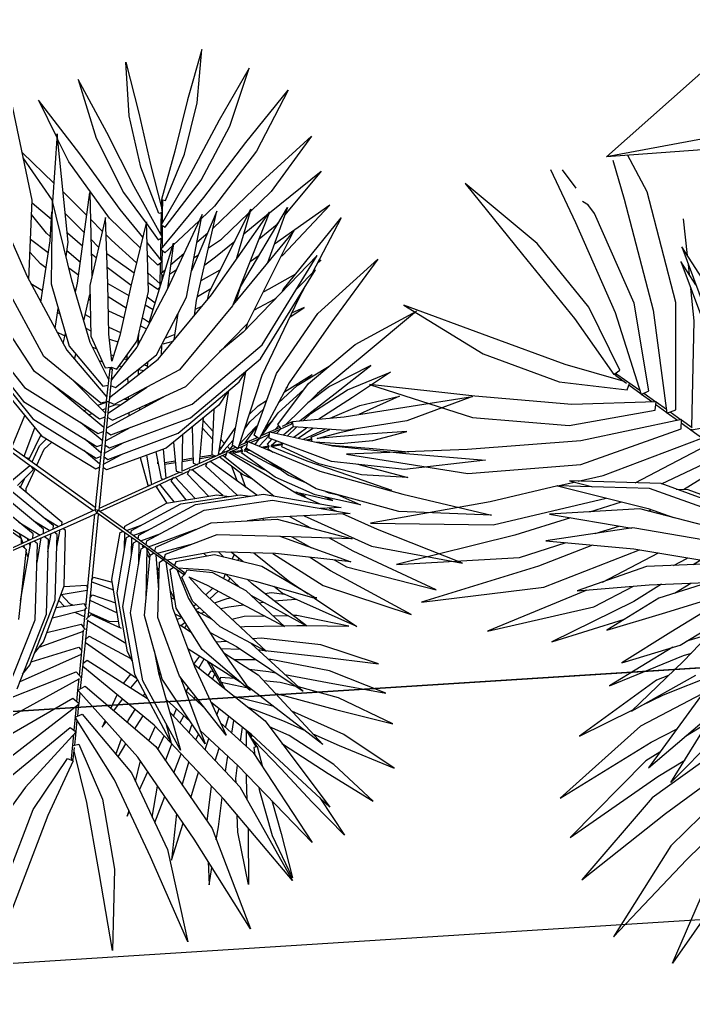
# Model space of a CAD drawing. Header units: metres. Extents: x 251860 to 269438, y 1966787 to 1972367.
# Drawn here: x 253626.928 to 253628.117, y 1969009.766 to 1969011.482 of the extents above; entities that cross this region are included whole.
import ezdxf

# ---------------------------------------------------------------- set-up
doc = ezdxf.new("R2010")
doc.units = ezdxf.units.M
doc.header["$MEASUREMENT"] = 0
doc.layers.get('0').update_dxf_attribs({"linetype": 'CONTINUOUS', "lineweight": 100})
doc.layers.add('PDF3_POINTS_line', color=6, linetype='CONTINUOUS')
doc.layers.add('zelen', color=74, linetype='CONTINUOUS')
doc.layers.add('Wall', color=7, linetype='CONTINUOUS', lineweight=20)

# ---------------------------------------------------------------- blocks, each defined once
blk = doc.blocks.new('z_25')
at = {"linetype": 'ByBlock', "lineweight": -2}
for p, q in [((-83.2, -275.9), (-232.8, -618.5)), ((-232.8, -618.5), (-264.8, -372.7)), ((-124.2, -430.2), (-232.8, -618.5))]:
    blk.add_line(p, q, dxfattribs=at)
blk = doc.blocks.new('z_49')
at = {"color": 67, "ltscale": 2, "true_color": 0x727430}
for p, q in [((1.172, 9.513), (0.725, 7.886)), ((1.047, 7.787), (1.172, 9.513)), ((-1.315, 9.121), (-1.19, 7.407)), ((-0.868, 7.506), (-1.315, 9.121)), ((-2.878, 8.782), (-2.262, 6.884)), ((-1.918, 7.073), (-2.878, 8.782)), ((-4.174, 8.377), (-3.151, 6.348)), ((-2.796, 6.61), (-4.174, 8.377)), ((2.303, 8.382), (1.776, 7.437)), ((2.296, 7.795), (2.426, 8.198)), ((0.725, 7.886), (0.325, 6.419)), ((0.647, 6.32), (1.047, 7.787)), ((2.174, 7.562), (2.183, 7.432)), ((-1.19, 7.407), (-0.79, 5.963)), ((-0.467, 6.063), (-0.868, 7.506)), ((1.776, 7.437), (0.854, 5.87)), ((2.119, 7.246), (2.182, 7.443)), ((3.113, 7.546), (2.653, 6.954)), ((3.009, 6.69), (3.356, 7.384)), ((-4.952, 7.274), (-3.648, 5.412)), ((-3.337, 5.709), (-4.952, 7.274)), ((1.198, 5.682), (2.119, 7.246)), ((-0.997, 5.529), (-1.918, 7.073)), ((-2.262, 6.884), (-1.34, 5.343)), ((2.653, 6.954), (1.3, 5.324)), ((1.656, 5.064), (3.009, 6.69)), ((-1.442, 5.002), (-2.796, 6.61)), ((-5.288, 6.435), (-3.859, 4.668)), ((-3.573, 4.974), (-5.288, 6.435)), ((-3.151, 6.348), (-1.798, 4.745)), ((0.325, 6.419), (-0.094, 5.218)), ((0.035, 5.178), (0.647, 6.32)), ((-0.79, 5.963), (-0.178, 4.854)), ((-0.092, 5.012), (-0.467, 6.063)), ((0.854, 5.87), (-0.098, 4.596)), ((2.488, 5.398), (2.999, 5.851)), ((3.9, 4.239), (5.441, 5.922)), ((-5.584, 5.653), (-4.043, 3.978)), ((-3.784, 4.29), (-5.584, 5.653)), ((-2.37, 4.862), (-3.337, 5.709)), ((0.04, 4.523), (1.198, 5.682)), ((-3.648, 5.412), (-2.035, 4.005)), ((-0.046, 4.29), (-0.997, 5.529)), ((2.326, 5.432), (1.245, 3.824)), ((2.557, 5.572), (1.469, 3.964)), ((1.831, 3.737), (2.557, 5.572)), ((2.139, 4.956), (2.326, 5.432)), ((-1.34, 5.343), (-0.182, 4.218)), ((1.3, 5.324), (-0.101, 4.007)), ((-0.094, 5.218), (0.035, 5.178)), ((2.22, 5.16), (2.366, 5.29)), ((5.471, 5.222), (5.106, 4.542)), ((5.11, 4.023), (5.471, 5.222)), ((-0.092, 4.932), (-0.091, 5.179)), ((-0.091, 5.179), (-0.071, 5.203)), ((-0.091, 5.179), (-0.052, 5.179)), ((-0.071, 5.203), (-0.071, 5.179)), ((-0.052, 5.179), (-0.071, 5.203)), ((-0.052, 5.179), (-0.05, 4.66)), ((0.042, 3.908), (1.656, 5.064)), ((3.647, 5.099), (2.698, 3.49)), ((-2.712, 4.326), (-3.573, 4.974)), ((-2.372, 4.865), (-1.736, 3.259)), ((-1.419, 3.458), (-2.372, 4.865)), ((-2.368, 4.86), (-2.136, 4.656)), ((-0.042, 3.719), (-1.442, 5.002)), ((-0.178, 4.854), (-0.057, 4.891)), ((-0.094, 4.602), (-0.092, 4.881)), ((-0.05, 4.894), (-0.051, 4.898)), ((-0.051, 4.893), (-0.05, 4.894)), ((1.582, 4.593), (2.031, 4.992)), ((4.39, 4.096), (4.508, 4.903)), ((-2.887, 4.683), (-2.207, 3.297)), ((-1.831, 3.385), (-2.887, 4.683)), ((-2.169, 4.742), (-2.006, 4.326)), ((-1.223, 3.335), (-2.169, 4.742)), ((-1.798, 4.745), (-0.185, 3.622)), ((4.119, 3.942), (4.438, 4.826)), ((6.209, 4.848), (5.523, 3.945)), ((5.721, 3.849), (6.209, 4.848)), ((-3.859, 4.668), (-3.131, 4.123)), ((-2.077, 4.605), (-1.724, 4.296)), ((-0.098, 4.596), (0.04, 4.523)), ((-0.095, 4.354), (-0.094, 4.593)), ((-0.05, 4.57), (-0.048, 4.294)), ((-0.044, 3.482), (1.582, 4.593)), ((3.656, 3.242), (5.165, 4.578)), ((5.165, 4.578), (4.096, 3.913)), ((4.868, 4.098), (5.09, 4.513)), ((-5.307, 4.352), (-3.798, 3.02)), ((-3.623, 3.303), (-5.307, 4.352)), ((-2.192, 3.281), (-3.325, 4.451)), ((-3.325, 4.451), (-2.494, 3.043)), ((-2.885, 3.705), (-3.784, 4.29)), ((-1.724, 4.296), (-0.1, 3.214)), ((-0.182, 4.218), (-0.046, 4.29)), ((-0.096, 4.011), (-0.095, 4.264)), ((-0.048, 4.288), (-0.047, 4.057)), ((2.67, 3.433), (3.9, 4.239)), ((3.814, 3.738), (3.853, 4.207)), ((6.212, 3.692), (6.981, 4.316)), ((6.981, 4.316), (6.356, 3.572)), ((-4.043, 3.978), (-2.446, 2.945)), ((-2.416, 4.103), (-1.923, 3.733)), ((-2.035, 4.005), (-2.03, 4.002)), ((-0.101, 4.007), (0.042, 3.908)), ((-0.097, 3.77), (-0.096, 4.004)), ((-0.047, 3.97), (-0.046, 3.723)), ((1.469, 3.964), (1.002, 2.33)), ((3.556, 3.665), (3.678, 4.094)), ((4.463, 2.885), (4.868, 4.098)), ((4.708, 2.813), (5.11, 4.023)), ((-2.681, 3.786), (-2.312, 3.509)), ((1.245, 3.824), (0.785, 2.197)), ((1.351, 2.359), (1.94, 3.881)), ((4.121, 3.943), (2.846, 3.053)), ((3.127, 2.782), (4.121, 3.943)), ((3.281, 3.428), (3.29, 3.839)), ((3.479, 3.53), (3.936, 3.814)), ((4.113, 3.924), (4.119, 3.941)), ((4.255, 3.253), (4.355, 3.862)), ((5.523, 3.945), (4.999, 2.946)), ((5.201, 2.852), (5.721, 3.849)), ((-1.489, 3.73), (-0.176, 3.071)), ((-0.185, 3.622), (-0.042, 3.719)), ((-0.101, 2.969), (-0.098, 3.682)), ((-0.046, 3.717), (-0.044, 3.473)), ((1.679, 2.376), (2.352, 3.762)), ((3.032, 3.425), (3.095, 3.711)), ((3.547, 3.572), (3.556, 3.665)), ((5.564, 2.963), (6.212, 3.692)), ((-3.74, 3.44), (-2.871, 2.424)), ((-2.624, 2.661), (-3.74, 3.44)), ((-1.01, 2.028), (-1.419, 3.458)), ((-0.092, 3.45), (-0.072, 3.463)), ((0.033, 3.337), (-0.092, 3.45)), ((2.698, 3.49), (2.02, 2.102)), ((2.463, 3.009), (3.479, 3.53)), ((3.03, 3.3), (3.032, 3.425)), ((3.144, 2.663), (4.636, 3.455)), ((4.636, 3.455), (3.384, 2.514)), ((3.972, 3.103), (4.054, 3.595)), ((6.356, 3.572), (5.71, 2.845)), ((-4.779, 3.27), (-3.652, 2.422)), ((-3.286, 2.472), (-4.779, 3.27)), ((-1.603, 2.069), (-2.192, 3.281)), ((-1.316, 2.054), (-1.831, 3.385)), ((-1.736, 3.259), (-1.598, 2.781)), ((-0.82, 1.911), (-1.223, 3.335)), ((-1.221, 3.328), (-0.103, 2.705)), ((1.018, 3.295), (0.621, 1.872)), ((2.632, 3.356), (2.653, 3.107)), ((3.417, 3.12), (3.656, 3.242)), ((3.749, 2.984), (3.781, 3.353)), ((7.989, 3.314), (7.079, 2.984)), ((7.143, 2.808), (7.989, 3.314)), ((-3.331, 3.154), (-2.29, 2.625)), ((-1.77, 3.226), (-1.72, 3.206)), ((3.483, 2.843), (3.512, 3.168)), ((4.189, 2.851), (4.239, 3.157)), ((-3.798, 3.02), (-3.061, 2.646)), ((-2.494, 3.043), (-1.901, 1.828)), ((-1.67, 2.968), (-1.649, 2.958)), ((-1.144, 3.052), (-1.025, 2.872)), ((-1.066, 2.935), (-0.171, 2.565)), ((2.846, 3.053), (2.104, 2.105)), ((2.477, 3.017), (2.48, 3.046)), ((4.425, 2.95), (3.236, 2.452)), ((3.272, 2.731), (3.275, 2.954)), ((3.456, 2.198), (4.425, 2.95)), ((3.911, 2.734), (3.944, 2.935)), ((4.347, 2.103), (4.463, 2.885)), ((4.999, 2.946), (4.782, 2.28)), ((5.061, 2.192), (5.564, 2.963)), ((7.079, 2.984), (6.172, 2.624)), ((-1.025, 2.872), (-0.677, 1.627)), ((0.781, 2.772), (0.459, 1.555)), ((2.385, 1.834), (3.127, 2.782)), ((3.72, 2.655), (3.731, 2.774)), ((4.15, 2.615), (4.173, 2.754)), ((4.533, 2.178), (4.708, 2.813)), ((4.744, 1.878), (5.201, 2.852)), ((5.71, 2.845), (5.18, 2.216)), ((6.234, 2.446), (7.143, 2.808)), ((-2.965, 2.134), (-4.006, 2.571)), ((-4.006, 2.571), (-3.158, 1.913)), ((-1.975, 1.831), (-2.624, 2.661)), ((2.218, 2.507), (2.552, 2.678)), ((2.485, 2.644), (2.49, 2.599)), ((2.982, 2.596), (3.144, 2.663)), ((3.02, 2.612), (3.02, 2.645)), ((3.456, 2.544), (3.458, 2.57)), ((3.899, 2.542), (3.908, 1.924)), ((4.084, 1.995), (4.15, 2.615)), ((6.172, 2.624), (5.303, 2.304)), ((-2.729, 2.243), (-3.286, 2.472)), ((-2.871, 2.424), (-2.221, 1.594)), ((1.338, 0.868), (1.351, 2.359)), ((1.59, 1.016), (1.679, 2.376)), ((2.186, 2.442), (2.206, 2.327)), ((3.236, 2.452), (2.49, 1.891)), ((2.643, 2.163), (3.104, 2.352)), ((3.686, 1.833), (3.697, 2.383)), ((3.697, 2.383), (3.697, 2.385)), ((5.328, 2.232), (6.234, 2.446)), ((8.219, 2.403), (7.117, 2.29)), ((7.141, 2.07), (8.219, 2.403)), ((-2.318, 2.27), (-2.067, 2.142)), ((-0.11, 1.511), (-0.106, 2.168)), ((0.785, 2.197), (0.897, 0.609)), ((1.002, 2.33), (1.108, 0.731)), ((2.081, 2.226), (2.255, 2.298)), ((2.206, 2.327), (2.217, 2.282)), ((2.712, 1.638), (3.456, 2.198)), ((2.752, 2.208), (2.765, 2.097)), ((3.015, 2.285), (3.015, 2.316)), ((3.464, 2.204), (3.509, 1.758)), ((4.806, 2.29), (3.67, 1.827)), ((3.78, 1.509), (4.806, 2.29)), ((4.779, 2.269), (4.663, 1.916)), ((4.925, 2.038), (5.101, 2.16)), ((5.12, 2.145), (5.061, 2.192)), ((5.12, 2.145), (5.158, 2.19)), ((5.123, 2.147), (5.303, 2.275)), ((5.291, 2.293), (5.163, 2.203)), ((5.303, 2.275), (5.291, 2.293)), ((5.291, 2.293), (5.303, 2.288)), ((5.303, 2.288), (5.297, 2.284)), ((5.303, 2.304), (5.328, 2.232)), ((5.303, 2.275), (5.303, 2.288)), ((7.117, 2.29), (6, 2.14)), ((-4.339, 1.993), (-3.441, 1.31)), ((-3.346, 1.588), (-4.339, 1.993)), ((-2.313, 1.644), (-2.965, 2.134)), ((-2.093, 1.982), (-1.947, 1.923)), ((-2.067, 2.142), (-2.053, 2.139)), ((-1.305, 0.748), (-1.316, 2.054)), ((-1.103, 0.629), (-1.01, 2.028)), ((0.006, 1.888), (0.584, 2.029)), ((2.02, 2.102), (1.745, 0.99)), ((2.104, 2.105), (1.869, 1.17)), ((2.554, 2.05), (2.566, 1.948)), ((3.27, 2.058), (3.294, 1.667)), ((4.499, 2.056), (4.378, 1.62)), ((4.746, 1.881), (4.922, 2.006)), ((4.768, 1.929), (4.919, 2.034)), ((6, 2.14), (4.919, 2.037)), ((4.919, 2.037), (4.927, 1.948)), ((4.974, 2.042), (5.12, 2.145)), ((6.021, 1.919), (7.141, 2.07)), ((-5.896, 1.841), (-4.925, 1.322)), ((-4.224, 1.282), (-5.896, 1.841)), ((-4.814, 1.932), (-3.561, 1.148)), ((-3.553, 1.395), (-4.814, 1.932)), ((-3.158, 1.913), (-2.506, 1.422)), ((-2.723, 1.952), (-2.396, 1.818)), ((-0.918, 0.522), (-0.82, 1.911)), ((-0.036, 1.953), (-0.033, 1.511)), ((0.621, 1.872), (0.713, 0.492)), ((1.254, 0.712), (1.348, 1.961)), ((1.967, 1.885), (2.058, 1.923)), ((2.028, 1.15), (2.385, 1.834)), ((2.49, 1.891), (2.168, 1.332)), ((3.67, 1.827), (2.813, 1.462)), ((3.06, 1.9), (3.117, 1.592)), ((4.28, 1.649), (4.32, 1.92)), ((4.549, 1.776), (4.715, 1.892)), ((4.592, 1.773), (4.742, 1.879)), ((4.663, 1.916), (4.744, 1.878)), ((4.927, 1.948), (6.021, 1.919)), ((-1.313, 1.705), (-1.231, 0.612)), ((-0.677, 1.627), (-0.758, 0.419)), ((-0.033, 1.6), (0.508, 1.742)), ((1.329, 1.713), (1.346, 1.716)), ((1.491, 0.846), (1.634, 1.696)), ((2.341, 1.749), (2.361, 1.666)), ((2.342, 1.307), (2.712, 1.638)), ((2.816, 1.716), (2.864, 1.484)), ((3.343, 1.17), (4.775, 1.651)), ((3.988, 1.387), (4.34, 1.631)), ((4.021, 1.41), (4.054, 1.718)), ((4.775, 1.651), (4.031, 1.254)), ((4.218, 1.509), (4.375, 1.62)), ((4.378, 1.62), (4.28, 1.649)), ((4.378, 1.622), (4.543, 1.738)), ((4.39, 1.666), (4.545, 1.773)), ((4.539, 1.675), (4.545, 1.777)), ((4.733, 1.636), (4.539, 1.675)), ((4.545, 1.777), (5.789, 1.687)), ((4.744, 1.634), (5.39, 1.507)), ((5.789, 1.687), (7.066, 1.651)), ((7.066, 1.651), (8.31, 1.576)), ((-7.036, 1.463), (-5.213, 0.697)), ((-5.086, 1.032), (-7.036, 1.463)), ((-2.595, 1.269), (-3.346, 1.588)), ((-0.585, 1.539), (-0.11, 1.416)), ((-0.11, 1.374), (-0.11, 1.511)), ((-0.033, 1.554), (-0.008, 1.496)), ((-0.033, 1.511), (-0.033, -0.019)), ((-0.033, 1.419), (0.287, 1.482)), ((-0.008, 1.496), (0.463, 1.573)), ((0.287, 1.482), (0.468, 1.447)), ((0.459, 1.555), (0.549, 0.386)), ((2.214, 1.506), (2.23, 1.438)), ((2.813, 1.462), (2.341, 1.307)), ((2.647, 1.58), (2.698, 1.424)), ((2.922, 1.144), (3.78, 1.509)), ((3.675, 1.281), (3.678, 1.466)), ((3.913, 1.611), (3.917, 1.389)), ((5.514, 1.53), (4.013, 1.25)), ((4.094, 1.422), (4.175, 1.48)), ((4.106, 0.871), (5.514, 1.53)), ((4.169, 1.447), (4.184, 1.518)), ((4.184, 1.518), (4.297, 1.49)), ((4.419, 1.461), (4.735, 1.385)), ((5.774, 1.432), (5.443, 1.497)), ((8.31, 1.576), (7.054, 1.399)), ((-4.959, 1.328), (-3.726, 0.751)), ((-3.645, 1.083), (-4.959, 1.328)), ((-4.027, 1.155), (-4.224, 1.282)), ((-3.441, 1.31), (-2.69, 0.99)), ((-0.536, 1.35), (-0.614, 0.327)), ((-0.544, 1.38), (-0.134, 1.314)), ((-0.538, 1.317), (-0.536, 1.319)), ((-0.536, 1.319), (-0.369, 1.352)), ((-0.495, 1.219), (-0.11, 1.296)), ((-0.134, 1.314), (-0.108, 1.374)), ((-0.11, -0.019), (-0.11, 1.371)), ((-0.033, 1.311), (0.287, 1.375)), ((0.287, 1.375), (0.476, 1.337)), ((2.168, 1.332), (2.241, 1.249)), ((2.429, 1.385), (2.444, 1.341)), ((3.317, 1.313), (3.326, 1.159)), ((3.544, 1.409), (3.561, 1.243)), ((3.917, 1.389), (3.971, 1.381)), ((4.163, 0.685), (5.724, 1.342)), ((4.266, 1.379), (4.412, 1.325)), ((5.724, 1.342), (4.556, 1.081)), ((5.045, 1.31), (5.303, 1.248)), ((7.054, 1.399), (5.774, 1.432)), ((-4.779, 1.244), (-4.365, 1.023)), ((-2.601, 0.936), (-3.645, 1.083)), ((-3.561, 1.148), (-3.44, 1.054)), ((-3.308, 1.254), (-2.963, 0.987)), ((-0.548, 1.184), (-0.495, 1.219)), ((1.044, 0.594), (1.082, 1.119)), ((1.29, 1.199), (1.341, 1.165)), ((1.689, 0.959), (2.203, 1.249)), ((2.222, 1.216), (1.713, 0.916)), ((1.869, 1.17), (1.94, 1.101)), ((2.82, 1.082), (2.048, 1.114)), ((2.203, 1.249), (2.222, 1.216)), ((2.203, 1.249), (2.239, 1.248)), ((2.239, 1.248), (2.212, 1.232)), ((2.222, 1.216), (2.239, 1.248)), ((2.241, 1.249), (2.276, 1.145)), ((2.276, 1.145), (2.922, 1.144)), ((2.348, 1.144), (2.369, 1.1)), ((2.51, 1.144), (2.527, 1.094)), ((2.533, 1.094), (2.599, 1.144)), ((4.013, 1.25), (2.82, 1.082)), ((2.869, 1.089), (3.039, 1.194)), ((2.936, 1.131), (2.943, 1.099)), ((3.179, 1.254), (3.201, 1.136)), ((3.315, 1.152), (3.343, 1.17)), ((4.781, 1.187), (4.873, 1.152)), ((5.431, 1.219), (6.653, 0.99)), ((-3.937, 0.452), (-5.086, 1.032)), ((-4.365, 1.023), (-3.525, 0.48)), ((-1.081, 0.969), (-1.047, 0.509)), ((1.671, 0.949), (1.213, 0.689)), ((1.243, 0.639), (1.696, 0.906)), ((1.281, 1.078), (1.34, 1.039)), ((1.504, 0.929), (1.565, 0.888)), ((1.524, 1.043), (1.668, 0.946)), ((1.692, 0.932), (1.59, 1.016)), ((1.713, 0.801), (1.692, 0.932)), ((1.769, 0.949), (2.869, 0.631)), ((1.962, 1.063), (1.987, 0.967)), ((1.987, 0.967), (2.914, 0.703)), ((4.791, 0.949), (5.024, 0.872)), ((5.085, 1.073), (5.352, 0.973)), ((5.352, 0.973), (6.046, 0.845)), ((6.653, 0.99), (7.871, 0.734)), ((-7.519, 0.885), (-5.659, 0.227)), ((-5.548, 0.579), (-7.519, 0.885)), ((-1.618, 0.782), (-1.221, 0.548)), ((-1.196, 0.593), (-1.596, 0.819)), ((-1.377, 0.695), (-1.305, 0.748)), ((-1.349, 0.68), (-1.247, 0.833)), ((-1.09, 0.822), (-1.071, 0.835)), ((-0.902, 0.758), (-0.874, 0.412)), ((0.666, 0.383), (0.695, 0.761)), ((0.846, 0.484), (0.878, 0.878)), ((1.108, 0.731), (1.19, 0.676)), ((1.421, 0.807), (1.338, 0.868)), ((1.448, 0.76), (1.459, 0.658)), ((1.517, 0.801), (2.325, 0.5)), ((1.612, 0.857), (1.732, 0.776)), ((2.936, 0.198), (1.713, 0.801)), ((1.732, 0.776), (1.782, 0.702)), ((2.189, 0.828), (2.266, 0.887)), ((2.428, 0.759), (2.506, 0.819)), ((2.502, 0.816), (2.544, 0.725)), ((2.626, 0.702), (2.714, 0.759)), ((2.632, 0.783), (2.653, 0.72)), ((2.914, 0.703), (4.106, 0.871)), ((2.962, 0.625), (3.127, 0.733)), ((3.142, 0.722), (3.15, 0.736)), ((3.296, 0.602), (3.142, 0.722)), ((3.26, 0.751), (3.429, 0.648)), ((3.333, 0.599), (3.771, 0.823)), ((3.682, 0.811), (3.713, 0.793)), ((4.437, 0.592), (6.121, 0.857)), ((4.517, 0.834), (4.879, 0.661)), ((5.024, 0.872), (5.465, 0.754)), ((6.121, 0.857), (5.205, 0.532)), ((6.604, 0.742), (6.074, 0.84)), ((7.871, 0.734), (6.604, 0.742)), ((-5.266, 0.46), (-5.548, 0.579)), ((-5.213, 0.697), (-4.731, 0.455)), ((-1.411, 0.565), (-2.546, -0.078)), ((-2.243, 0.094), (-1.256, 0.569)), ((-1.503, 0.45), (-1.435, 0.551)), ((-1.401, 0.654), (-1.411, 0.565)), ((-1.408, 0.593), (-1.376, 0.64)), ((-1.316, 0.54), (-1.285, 0.586)), ((-1.257, 0.628), (-1.235, 0.662)), ((-1.221, 0.548), (-0.671, 0.221)), ((-0.637, 0.28), (-1.196, 0.593)), ((-1.175, 0.581), (-1.103, 0.629)), ((-0.742, 0.655), (-0.717, 0.324)), ((1.213, 0.689), (0.576, 0.332)), ((0.615, 0.265), (1.243, 0.639)), ((0.897, 0.609), (0.976, 0.557)), ((1.219, 0.625), (1.226, 0.527)), ((1.282, 0.662), (2.41, 0.12)), ((1.459, 0.658), (2.758, -0.077)), ((1.906, 0.707), (1.949, 0.642)), ((1.947, 0.64), (1.983, 0.668)), ((2.168, 0.558), (2.182, 0.57)), ((2.869, 0.631), (4.41, 0.524)), ((2.965, 0.625), (3.005, 0.653)), ((3.915, 0.559), (4.163, 0.685)), ((4.023, 0.614), (4.146, 0.543)), ((4.236, 0.715), (4.5, 0.602)), ((4.297, 0.532), (4.437, 0.592)), ((4.41, 0.524), (6.278, 0.542)), ((6.278, 0.542), (4.473, 0.089)), ((5.251, 0.548), (5.308, 0.533)), ((5.673, 0.698), (6.247, 0.544)), ((6.247, 0.544), (6.258, 0.541)), ((-5.627, 0.463), (-4.048, 0.067)), ((-3.992, 0.448), (-5.627, 0.463)), ((-2.372, -0.33), (-1.206, 0.45)), ((-1.489, 0.261), (-1.075, 0.461)), ((-1.217, 0.212), (-0.904, 0.36)), ((-1.206, 0.45), (-1.2, 0.536)), ((-1.017, 0.427), (-1.021, 0.344)), ((-0.988, 0.476), (-0.918, 0.522)), ((-0.758, 0.419), (-0.819, 0.382)), ((0.549, 0.386), (0.61, 0.352)), ((0.713, 0.492), (0.783, 0.449)), ((0.819, 0.387), (0.821, 0.304)), ((0.881, 0.423), (1.238, 0.254)), ((1.009, 0.5), (1.015, 0.405)), ((1.015, 0.405), (2.333, -0.486)), ((1.075, 0.54), (1.549, 0.31)), ((1.226, 0.527), (2.557, -0.365)), ((1.709, 0.457), (1.754, 0.491)), ((1.911, 0.36), (1.943, 0.384)), ((5.762, 0.412), (6.181, 0.301)), ((6.267, 0.539), (7.451, 0.21)), ((-8.027, 0.252), (-6.131, -0.285)), ((-6.039, 0.082), (-8.027, 0.252)), ((-5.659, 0.227), (-5.12, 0.001)), ((-4.753, 0.244), (-4.307, 0.056)), ((-1.021, 0.344), (-2.175, -0.436)), ((-2.057, 0.199), (-2.047, 0.188)), ((-1.858, -0.418), (-0.852, 0.256)), ((-1.048, 0.124), (-0.749, 0.268)), ((-0.852, 0.256), (-0.85, 0.328)), ((-0.701, 0.178), (-0.701, 0.239)), ((-0.671, 0.221), (-0.23, -0.034)), ((-0.614, 0.327), (-0.667, 0.297)), ((-0.071, -0.047), (-0.637, 0.28)), ((0.576, 0.332), (0.071, 0.041)), ((0.11, -0.026), (0.615, 0.265)), ((0.647, 0.216), (0.648, 0.285)), ((1.615, -0.447), (0.647, 0.216)), ((0.703, 0.318), (1.046, 0.154)), ((0.821, 0.304), (1.97, -0.466)), ((2.025, 0.338), (2.052, 0.298)), ((2.048, 0.294), (2.067, 0.314)), ((2.281, 0.182), (2.29, 0.188)), ((4.473, 0.089), (2.936, 0.198)), ((4.841, 0.175), (6.54, 0.324)), ((4.879, 0.191), (4.907, 0.181)), ((5.325, 0.302), (5.519, 0.235)), ((6.54, 0.324), (5.497, 0.027)), ((6.181, 0.301), (6.234, 0.297)), ((7.451, 0.21), (6.403, 0.285)), ((-4.526, -0.424), (-6.039, 0.082)), ((-5.61, -0.032), (-4.069, 0.072)), ((-1.547, -0.402), (-0.701, 0.178)), ((0.071, 0.041), (-0.071, -0.041)), ((2.312, 0.167), (2.318, 0.172)), ((6.258, -0.024), (4.497, 0.095)), ((4.588, 0.089), (4.841, 0.175)), ((5.849, 0.12), (5.837, 0.124)), ((7.033, -0.286), (5.849, 0.12)), ((-3.957, -0.297), (-5.61, -0.032)), ((-1.158, -0.753), (-0.106, -0.145)), ((-0.397, -0.235), (-0.139, -0.086)), ((-0.23, -0.034), (-0.106, -0.106)), ((-0.106, -0.106), (-0.071, -0.047)), ((-0.101, -0.663), (-0.101, -0.103)), ((-0.101, -0.103), (-0.042, -0.103)), ((-0.071, -0.041), (-0.033, -0.108)), ((-0.042, -0.103), (-0.042, -0.663)), ((-0.042, -0.136), (0.951, -0.71)), ((-0.033, -0.108), (0.11, -0.026)), ((-0.003, -0.092), (0.889, -0.607)), ((1.196, -0.16), (0.862, -0.57)), ((2.758, -0.077), (4.37, -0.327)), ((4.37, -0.327), (6.258, -0.024)), ((5.742, -0.107), (5.766, -0.116)), ((5.766, -0.116), (7.033, -0.286)), ((-6.131, -0.285), (-5.347, -0.546)), ((-3.814, -0.691), (-2.372, -0.33)), ((-1.298, -0.755), (-0.397, -0.235)), ((0.919, -0.624), (1.303, -0.233)), ((1.453, -0.335), (1.108, -0.7)), ((4.191, -0.35), (3.639, -0.214)), ((3.677, -0.223), (3.684, -0.221)), ((6.143, -0.639), (4.191, -0.35)), ((4.262, -0.361), (4.363, -0.326)), ((4.65, -0.282), (5.021, -0.469)), ((5.013, -0.224), (5.12, -0.278)), ((5.12, -0.278), (5.634, -0.519)), ((-2.175, -0.436), (-3.61, -0.799)), ((-3.11, -0.739), (-1.858, -0.418)), ((-2.61, -0.691), (-1.547, -0.402)), ((-1.961, -0.514), (-1.601, -0.891)), ((-1.855, -0.625), (-1.826, -0.478)), ((-1.712, -0.447), (-1.756, -0.668)), ((-1.71, -0.446), (-1.365, -0.795)), ((-1.562, -0.406), (-1.298, -0.73)), ((1.17, -0.771), (1.576, -0.42)), ((1.293, -0.494), (1.322, -0.473)), ((1.785, -0.493), (1.384, -0.845)), ((2.83, -0.777), (1.615, -0.447)), ((1.97, -0.466), (3.401, -0.833)), ((2.333, -0.486), (3.973, -0.901)), ((2.557, -0.365), (4.206, -0.777)), ((5.021, -0.469), (5.063, -0.479)), ((5.23, -0.504), (5.263, -0.498)), ((5.263, -0.498), (6.964, -0.595)), ((-6.554, -0.716), (-8.546, -0.834)), ((-4.729, -1.031), (-6.554, -0.716)), ((-2.878, -0.68), (-2.61, -0.691)), ((-2.738, -0.686), (-2.019, -1.178)), ((-2.435, -0.643), (-1.94, -1.07)), ((-2.155, -0.567), (-1.675, -0.976)), ((-1.756, -0.668), (-1.741, -0.744)), ((-0.938, -1.046), (-0.145, -0.666)), ((-0.145, -0.666), (-0.101, -0.693)), ((-0.094, -1.211), (-0.101, -0.663)), ((-0.042, -0.663), (-0.05, -1.211)), ((-0.043, -0.693), (0.002, -0.666)), ((0.002, -0.666), (0.796, -1.046)), ((0.862, -0.57), (0.891, -0.609)), ((0.891, -0.608), (0.979, -0.66)), ((0.951, -0.71), (1.24, -0.874)), ((0.979, -0.66), (1.405, -0.909)), ((1.108, -0.7), (1.133, -0.749)), ((1.365, -0.602), (1.503, -0.741)), ((1.387, -0.583), (1.525, -0.721)), ((1.451, -0.935), (2, -0.551)), ((2.215, -0.61), (1.687, -1.015)), ((1.753, -1.112), (2.474, -0.681)), ((2.379, -0.964), (2.431, -0.707)), ((4.206, -0.777), (6.143, -0.639)), ((5.906, -0.768), (5.401, -0.692)), ((6.964, -0.595), (5.818, -0.755)), ((-8.546, -0.834), (-6.598, -1.102)), ((-4.341, -0.881), (-2.787, -1.627)), ((-3.835, -0.783), (-2.711, -1.504)), ((-3.468, -0.763), (-2.387, -1.393)), ((-3.325, -0.727), (-3.11, -0.739)), ((-3.047, -0.723), (-2.31, -1.278)), ((-1.829, -0.845), (-1.789, -1.043)), ((-1.764, -1.098), (-1.264, -0.814)), ((-1.601, -0.891), (-1.646, -0.977)), ((-1.633, -0.951), (-1.298, -0.755)), ((-1.298, -0.73), (-1.331, -0.774)), ((-1.264, -0.814), (-1.161, -0.754)), ((-1.193, -0.773), (-1.078, -1.185)), ((-1.161, -0.753), (-1.105, -0.746)), ((-1.105, -0.746), (-0.976, -1.084)), ((-1.083, -1.269), (-0.152, -0.812)), ((-0.341, -1.064), (-0.098, -0.895)), ((-0.334, -0.901), (-0.1, -0.741)), ((-0.152, -0.812), (-0.098, -0.841)), ((-0.046, -0.841), (0.01, -0.812)), ((-0.046, -0.895), (0.199, -1.064)), ((-0.043, -0.741), (0.192, -0.901)), ((0.01, -0.812), (0.941, -1.269)), ((0.805, -1.056), (0.932, -0.72)), ((0.898, -1.148), (1.009, -0.743)), ((0.932, -0.72), (0.979, -0.726)), ((1.057, -1.305), (1.182, -0.876)), ((1.179, -1.426), (1.277, -0.895)), ((1.182, -0.876), (1.265, -0.873)), ((1.259, -0.885), (1.528, -1.038)), ((1.384, -0.845), (1.421, -0.956)), ((1.596, -0.834), (1.738, -0.976)), ((1.62, -0.817), (1.762, -0.958)), ((2.712, -0.745), (2.018, -1.202)), ((2.083, -1.305), (3.16, -0.771)), ((2.256, -1.046), (2.309, -0.78)), ((3.619, -0.82), (2.379, -1.403)), ((3.136, -0.765), (2.83, -0.777)), ((3.401, -0.833), (3.647, -0.818)), ((3.747, -1.103), (5.299, -0.827)), ((3.973, -0.901), (5.906, -0.768)), ((4.917, -0.895), (5.22, -1.003)), ((5.22, -1.003), (5.008, -0.879)), ((5.299, -0.827), (5.544, -0.793)), ((6.038, -0.724), (6.11, -0.742)), ((6.11, -0.742), (6.064, -0.721)), ((-3.147, -1.747), (-4.729, -1.031)), ((-1.94, -1.07), (-1.982, -1.192)), ((-1.966, -1.147), (-1.654, -0.964)), ((-1.699, -0.955), (-1.693, -0.987)), ((-1.68, -1.05), (-1.601, -1.451)), ((-1.575, -1.678), (-0.938, -1.046)), ((-1.487, -0.941), (-1.382, -1.487)), ((-1.444, -0.916), (-1.379, -0.919)), ((-1.379, -0.919), (-1.249, -1.355)), ((-0.161, -0.975), (-1.233, -1.498)), ((-0.422, -1.287), (-0.096, -1.065)), ((-0.096, -1.008), (-0.161, -0.975)), ((-0.048, -1.065), (0.279, -1.287)), ((-0.047, -1.008), (0.017, -0.975)), ((0.017, -0.975), (1.09, -1.498)), ((0.796, -1.046), (1.466, -1.711)), ((1.356, -1.602), (1.459, -1.051)), ((1.441, -0.929), (1.706, -1.085)), ((1.459, -1.051), (1.569, -1.03)), ((1.517, -1.808), (1.574, -1.064)), ((1.557, -1.055), (1.902, -1.251)), ((1.687, -1.015), (1.709, -1.098)), ((1.829, -1.067), (2.032, -1.27)), ((1.855, -1.051), (2.021, -1.218)), ((-6.598, -1.102), (-4.771, -1.414)), ((-2.399, -1.401), (-2, -1.167)), ((-2.118, -1.299), (-1.805, -1.122)), ((-1.822, -1.087), (-1.688, -1.114)), ((-1.818, -1.128), (-1.746, -1.946)), ((-1.688, -1.114), (-1.568, -1.713)), ((-1.238, -1.689), (-0.161, -1.158)), ((-0.868, -1.775), (-0.094, -1.246)), ((-0.161, -1.158), (-0.094, -1.191)), ((-0.159, -1.36), (-0.112, -1.259)), ((-0.117, -1.179), (-0.101, -1.144)), ((-0.112, -1.259), (-0.094, -1.218)), ((-0.09, -1.606), (-0.094, -1.211)), ((-0.05, -1.211), (-0.054, -1.606)), ((-0.051, -1.246), (0.725, -1.775)), ((-0.05, -1.191), (0.017, -1.158)), ((0.017, -1.158), (1.096, -1.689)), ((1.677, -2.022), (1.773, -1.237)), ((1.715, -1.09), (1.924, -1.213)), ((1.773, -1.237), (1.845, -1.218)), ((1.887, -2.317), (1.891, -1.244)), ((1.902, -1.251), (2.187, -1.413)), ((1.924, -1.213), (2.385, -1.482)), ((2.018, -1.202), (2.034, -1.277)), ((2.21, -1.274), (2.217, -1.238)), ((2.318, -1.272), (2.337, -1.179)), ((2.389, -1.532), (3.747, -1.103)), ((-4.771, -1.414), (-3.16, -1.899)), ((-2.731, -1.594), (-2.399, -1.401)), ((-2.374, -1.445), (-2.128, -1.305)), ((-2.31, -1.278), (-2.333, -1.362)), ((-2.173, -1.33), (-2.155, -2.484)), ((-2.132, -1.295), (-2.036, -1.321)), ((-2.036, -1.321), (-1.922, -2.187)), ((-1.859, -2.061), (-1.083, -1.269)), ((-1.126, -1.927), (-0.162, -1.359)), ((-0.216, -1.391), (-0.174, -1.301)), ((-0.162, -1.359), (-0.092, -1.39)), ((-0.052, -1.39), (0.019, -1.359)), ((0.019, -1.359), (0.983, -1.927)), ((0.941, -1.269), (1.715, -2.061)), ((2.048, -1.879), (2.058, -1.34)), ((2.06, -2.581), (2.113, -1.437)), ((2.1, -1.297), (2.144, -1.341)), ((2.106, -1.303), (2.108, -1.293)), ((2.113, -1.437), (2.233, -1.399)), ((2.115, -1.372), (2.122, -1.434)), ((2.132, -1.329), (2.454, -1.368)), ((2.142, -1.275), (2.661, -1.266)), ((2.162, -1.399), (2.179, -1.416)), ((2.192, -1.369), (2.198, -1.337)), ((2.23, -1.438), (2.389, -1.529)), ((2.233, -1.399), (2.234, -1.416)), ((2.281, -1.421), (2.381, -1.421)), ((2.289, -1.421), (2.303, -1.35)), ((2.379, -1.403), (2.389, -1.532)), ((2.661, -1.266), (2.668, -1.267)), ((2.748, -1.419), (2.916, -1.418)), ((2.764, -1.414), (2.791, -1.419)), ((2.765, -1.628), (3.931, -1.298)), ((2.916, -1.418), (3.261, -1.488)), ((3.02, -1.333), (3.245, -1.375)), ((3.245, -1.375), (3.416, -1.444)), ((3.931, -1.298), (5.277, -1.277)), ((5.277, -1.277), (6.741, -1.589)), ((-2.915, -1.754), (-2.374, -1.445)), ((-2.711, -1.504), (-2.742, -1.648)), ((-2.669, -3.255), (-2.56, -1.551)), ((-2.502, -1.518), (-2.418, -1.546)), ((-2.418, -1.546), (-2.342, -2.864)), ((-1.233, -1.498), (-2.118, -2.407)), ((-1.601, -1.451), (-1.499, -1.603)), ((-1.014, -2.146), (-0.165, -1.578)), ((-0.589, -1.862), (-0.092, -1.45)), ((-0.305, -1.672), (-0.27, -1.598)), ((-0.165, -1.578), (-0.071, -1.613)), ((-0.071, -1.613), (0.021, -1.578)), ((-0.052, -1.45), (0.446, -1.862)), ((0.021, -1.578), (0.872, -2.146)), ((1.09, -1.498), (1.975, -2.407)), ((2.236, -1.441), (2.348, -2.914)), ((2.239, -1.471), (2.251, -1.469)), ((2.251, -1.469), (2.255, -1.453)), ((2.251, -1.488), (2.396, -1.63)), ((2.255, -1.453), (2.253, -1.451)), ((2.266, -1.502), (2.345, -2.105)), ((2.271, -1.469), (2.413, -1.613)), ((2.285, -1.483), (2.317, -1.488)), ((2.393, -1.531), (2.554, -1.623)), ((2.41, -1.627), (2.421, -1.576)), ((2.421, -1.576), (2.472, -1.576)), ((2.443, -1.515), (2.594, -1.604)), ((2.467, -1.507), (2.887, -1.562)), ((2.48, -1.657), (2.598, -1.602)), ((2.547, -1.576), (2.949, -1.576)), ((2.598, -1.602), (2.929, -3.005)), ((2.599, -1.606), (2.763, -1.702)), ((3.923, -1.59), (2.761, -1.744)), ((2.887, -1.562), (2.952, -1.575)), ((3.741, -1.614), (4.296, -1.846)), ((3.8, -1.607), (3.841, -1.614)), ((3.841, -1.614), (3.816, -1.604)), ((5.271, -1.571), (3.923, -1.59)), ((6.741, -1.589), (5.271, -1.571)), ((-8.303, -2.004), (-6.586, -1.634)), ((-4.997, -1.648), (-3.613, -2.019)), ((-3.327, -3.35), (-2.968, -1.729)), ((-3.16, -1.899), (-3.147, -1.747)), ((-3.16, -1.894), (-2.982, -1.792)), ((-3.155, -1.842), (-2.969, -1.733)), ((-2.831, -1.794), (-2.977, -3.508)), ((-2.968, -1.729), (-2.831, -1.794)), ((-2.965, -1.73), (-2.78, -1.622)), ((-2.742, -1.648), (-2.76, -1.64)), ((-2.124, -2.605), (-1.238, -1.689)), ((-0.745, -1.691), (-0.742, -1.7)), ((-0.09, -1.669), (-0.708, -2.265)), ((-0.366, -1.713), (-0.339, -1.655)), ((-0.09, -1.621), (-0.086, -2.064)), ((-0.057, -2.064), (-0.054, -1.621)), ((0.566, -2.265), (-0.054, -1.669)), ((0.568, -1.682), (0.572, -1.67)), ((1.096, -1.689), (1.982, -2.605)), ((1.466, -1.711), (1.573, -1.915)), ((1.888, -1.879), (2.053, -1.633)), ((2.359, -1.638), (2.41, -1.627)), ((2.359, -2.398), (2.359, -1.638)), ((2.416, -1.651), (2.487, -1.72)), ((2.429, -1.664), (2.524, -2.362)), ((2.434, -1.634), (2.483, -1.683)), ((2.447, -1.647), (2.49, -1.653)), ((2.626, -3.139), (2.48, -1.657)), ((2.611, -1.655), (2.761, -1.741)), ((2.614, -1.669), (2.642, -1.673)), ((2.632, -1.744), (2.768, -1.745)), ((2.735, -1.686), (2.763, -1.69)), ((2.761, -1.744), (2.765, -1.628)), ((2.764, -1.743), (2.944, -1.846)), ((2.821, -1.736), (2.976, -1.826)), ((2.838, -1.746), (3.358, -1.75)), ((2.966, -1.717), (3.145, -1.741)), ((3.145, -1.741), (3.183, -1.749)), ((3.358, -1.75), (3.995, -1.885)), ((3.509, -1.645), (3.971, -1.741)), ((3.971, -1.741), (4.605, -2.012)), ((-6.58, -1.978), (-8.303, -2.004)), ((-4.989, -1.99), (-6.58, -1.978)), ((-3.396, -1.982), (-3.222, -1.88)), ((-3.357, -2.007), (-3.165, -1.897)), ((-1.893, -2.88), (-1.126, -1.927)), ((-0.679, -2.321), (-0.159, -1.817)), ((-0.087, -1.913), (-0.397, -2.401)), ((-0.159, -1.817), (-0.089, -1.837)), ((0.017, -1.817), (-0.055, -1.837)), ((-0.055, -1.913), (0.254, -2.401)), ((0.536, -2.321), (0.017, -1.817)), ((0.983, -1.927), (1.751, -2.88)), ((1.888, -2.07), (2.049, -1.829)), ((2.084, -2.066), (2.048, -1.879)), ((2.65, -1.82), (2.925, -1.859)), ((2.659, -1.861), (2.756, -1.959)), ((2.668, -1.901), (2.742, -1.974)), ((2.753, -1.97), (2.703, -1.985)), ((2.768, -1.921), (2.753, -1.97)), ((2.894, -1.934), (2.768, -1.921)), ((2.881, -1.886), (2.98, -1.824)), ((3.199, -3.073), (2.881, -1.886)), ((2.98, -1.824), (3.45, -2.921)), ((2.982, -1.83), (3.163, -1.935)), ((3.003, -1.88), (3.341, -2.073)), ((3.033, -1.948), (3.142, -1.96)), ((3.066, -1.879), (3.172, -1.894)), ((3.155, -1.968), (3.155, -1.967)), ((3.159, -1.969), (3.155, -1.968)), ((3.156, -1.962), (3.178, -1.869)), ((3.178, -1.869), (4.127, -1.888)), ((3.356, -2.048), (3.196, -1.955)), ((4.127, -1.888), (5.215, -2.169)), ((4.296, -1.846), (4.145, -1.816)), ((-3.608, -2.154), (-4.989, -1.99)), ((-4.069, -2.375), (-3.677, -2.146)), ((-3.921, -3.244), (-3.399, -1.98)), ((-3.826, -2.275), (-3.614, -2.154)), ((-3.284, -2.053), (-3.63, -3.423)), ((-3.613, -2.019), (-3.608, -2.154)), ((-3.61, -2.106), (-3.4, -1.985)), ((-3.608, -2.15), (-3.426, -2.046)), ((-3.399, -1.98), (-3.284, -2.053)), ((-1.942, -2.227), (-1.859, -2.061)), ((-1.662, -3.103), (-1.014, -2.146)), ((-0.575, -2.137), (-0.568, -2.156)), ((-0.57, -2.15), (-0.555, -2.117)), ((-0.568, -2.156), (-0.561, -2.207)), ((-0.548, -2.194), (-0.478, -2.043)), ((-0.395, -2.491), (-0.152, -2.072)), ((-0.152, -2.072), (-0.071, -2.088)), ((-0.086, -2.064), (-0.071, -2.087)), ((-0.086, -2.064), (-0.057, -2.064)), ((0.01, -2.072), (-0.072, -2.088)), ((-0.071, -2.087), (-0.071, -2.064)), ((-0.057, -2.064), (-0.071, -2.087)), ((0.251, -2.491), (0.01, -2.072)), ((0.435, -2.223), (0.445, -2.149)), ((0.872, -2.146), (1.519, -3.103)), ((1.715, -2.061), (1.799, -2.226)), ((2.345, -2.105), (2.359, -2.173)), ((2.53, -2.156), (2.533, -2.575)), ((2.703, -1.985), (2.714, -2.099)), ((2.773, -2.004), (2.927, -2.157)), ((2.779, -2.01), (2.944, -2.698)), ((2.787, -1.99), (2.94, -2.144)), ((2.793, -1.996), (2.919, -2.026)), ((2.887, -2.171), (2.936, -2.153)), ((2.936, -2.153), (2.946, -2.127)), ((3.083, -2.066), (3.315, -2.122)), ((3.113, -2.135), (3.338, -2.178)), ((4.071, -2.134), (3.248, -1.985)), ((3.308, -2.129), (3.382, -2.06)), ((3.82, -2.954), (3.308, -2.129)), ((3.341, -2.073), (3.356, -2.048)), ((3.341, -2.073), (3.364, -2.069)), ((3.364, -2.069), (3.349, -2.06)), ((3.356, -2.048), (3.364, -2.069)), ((3.382, -2.06), (4.006, -2.783)), ((3.466, -2.158), (3.481, -2.161)), ((4.307, -2.236), (3.826, -2.09)), ((5.158, -2.416), (4.071, -2.134)), ((-5.239, -2.344), (-4.107, -2.308)), ((-4.557, -3.076), (-3.926, -2.332)), ((-3.768, -2.328), (-4.341, -3.277)), ((-4.107, -2.308), (-4.08, -2.423)), ((-4.052, -2.404), (-3.865, -2.297)), ((-3.858, -2.251), (-3.855, -2.248)), ((-3.855, -2.248), (-3.854, -2.249)), ((-3.849, -2.253), (-3.768, -2.328)), ((-0.708, -2.265), (-1.355, -3.225)), ((-1.017, -3.158), (-0.679, -2.321)), ((-0.071, -2.175), (-0.147, -2.54)), ((-0.072, -2.175), (0.005, -2.54)), ((0.874, -3.158), (0.536, -2.321)), ((1.213, -3.225), (0.566, -2.265)), ((3.029, -2.913), (2.887, -2.171)), ((3.16, -2.245), (3.437, -2.337)), ((3.192, -2.319), (3.5, -2.438)), ((3.481, -2.161), (4.259, -2.397)), ((3.512, -2.211), (3.696, -2.246)), ((3.696, -2.246), (4.451, -2.544)), ((5.065, -2.632), (4.307, -2.236)), ((5.215, -2.169), (6.375, -2.731)), ((-6.527, -2.683), (-5.239, -2.344)), ((-4.08, -2.423), (-5.174, -2.632)), ((-4.079, -2.4), (-4.069, -2.375)), ((-4.079, -2.4), (-4.061, -2.389)), ((-4.052, -2.404), (-4.079, -2.4)), ((-4.069, -2.375), (-4.052, -2.404)), ((-3.131, -2.468), (-3.265, -2.493)), ((-3.265, -2.493), (-3.137, -2.493)), ((-2.891, -2.495), (-2.62, -2.496)), ((-2.885, -2.423), (-2.612, -2.372)), ((-2.118, -2.407), (-2.756, -3.712)), ((-2.372, -2.344), (-2.157, -2.356)), ((-2.362, -2.502), (-2.169, -2.514)), ((-1.546, -2.448), (-1.841, -2.755)), ((-0.836, -2.455), (-0.756, -2.509)), ((-0.777, -2.368), (-0.775, -2.369)), ((-0.775, -2.365), (-0.756, -2.512)), ((-0.397, -2.401), (-0.735, -3.24)), ((-0.48, -3.186), (-0.395, -2.491)), ((0.337, -3.186), (0.251, -2.491)), ((0.254, -2.401), (0.592, -3.24)), ((0.605, -2.49), (0.623, -2.351)), ((1.699, -2.755), (1.403, -2.447)), ((1.462, -2.521), (1.462, -2.51)), ((1.975, -2.407), (2.614, -3.712)), ((2.524, -3.188), (2.359, -2.398)), ((2.524, -2.362), (2.531, -2.4)), ((3.234, -2.417), (3.619, -2.631)), ((3.251, -2.458), (3.32, -2.527)), ((3.31, -2.538), (3.267, -2.495)), ((3.32, -2.538), (3.345, -2.505)), ((3.345, -2.505), (3.665, -2.704)), ((4.391, -2.7), (3.7, -2.428)), ((4.259, -2.397), (5.065, -2.632)), ((6.375, -2.731), (5.158, -2.416)), ((-5.174, -2.632), (-6.461, -2.97)), ((-2.761, -3.915), (-2.124, -2.605)), ((-1.689, -2.597), (-1.688, -2.624)), ((-0.896, -2.543), (-0.887, -2.573)), ((-0.887, -2.573), (-0.874, -2.805)), ((-0.886, -2.582), (-0.797, -2.606)), ((-0.882, -2.658), (-0.819, -2.668)), ((-0.797, -2.606), (-0.797, -2.613)), ((-0.5, -2.657), (-0.455, -2.989)), ((-0.488, -2.627), (-0.417, -2.676)), ((-0.462, -2.563), (-0.405, -2.574)), ((-0.147, -2.54), (-0.232, -3.234)), ((-0.158, -2.623), (0.019, -2.659)), ((0.005, -2.54), (0.09, -3.234)), ((0.287, -2.712), (0.371, -2.695)), ((0.321, -3.063), (0.371, -2.692)), ((0.664, -2.637), (0.751, -2.62)), ((0.74, -2.827), (0.755, -2.546)), ((1.596, -2.688), (1.601, -2.653)), ((1.982, -2.605), (2.618, -3.915)), ((2.533, -2.575), (2.604, -2.909)), ((3.294, -2.558), (3.32, -2.538)), ((3.32, -2.527), (3.31, -2.538)), ((3.32, -2.538), (3.31, -2.538)), ((3.315, -2.532), (3.32, -2.538)), ((3.315, -2.606), (3.571, -3.017)), ((3.32, -2.538), (3.32, -2.527)), ((3.67, -2.941), (3.392, -2.609)), ((3.392, -2.609), (3.724, -2.888)), ((3.839, -2.589), (4.347, -2.897)), ((4.451, -2.544), (5.176, -2.998)), ((-2.918, -2.821), (-2.881, -2.811)), ((-2.881, -2.811), (-2.639, -2.797)), ((-1.841, -2.755), (-2.761, -3.915)), ((-2.346, -2.779), (-2.298, -2.776)), ((-1.846, -2.761), (-1.839, -2.813)), ((-1.846, -2.763), (-1.804, -2.769)), ((-0.874, -2.805), (-0.872, -2.801)), ((-0.488, -2.744), (-0.432, -2.794)), ((-0.185, -2.84), (0.021, -2.983)), ((-0.171, -2.728), (0.033, -2.769)), ((0.279, -2.71), (0.287, -2.712)), ((0.292, -2.819), (0.356, -2.806)), ((0.703, -2.737), (0.745, -2.728)), ((2.618, -3.915), (1.699, -2.755)), ((2.342, -2.826), (2.629, -3.513)), ((2.944, -2.698), (3.179, -3.476)), ((3.415, -2.838), (3.444, -2.892)), ((4.006, -2.783), (4.808, -3.593)), ((5.176, -2.998), (4.391, -2.7)), ((-6.461, -2.97), (-7.889, -3.343)), ((-3.537, -3.055), (-3.256, -3.031)), ((-3.522, -2.993), (-3.229, -2.91)), ((-2.934, -3.004), (-2.873, -2.998)), ((-2.873, -2.998), (-2.651, -2.986)), ((-2.405, -4.22), (-1.893, -2.88)), ((-1.177, -2.961), (-1.155, -2.961)), ((-1.156, -2.93), (-1.095, -4.076)), ((-0.203, -2.995), (-0.089, -3.096)), ((0.021, -2.983), (0.065, -3.03)), ((0.989, -2.893), (0.946, -3.748)), ((1.751, -2.88), (2.262, -4.22)), ((1.921, -3.036), (1.977, -3.472)), ((2.348, -2.914), (2.439, -3.355)), ((2.358, -2.96), (2.397, -3.058)), ((2.397, -3.058), (2.364, -2.879)), ((2.929, -3.005), (3.479, -4.495)), ((3.326, -3.668), (3.029, -2.913)), ((3.444, -2.892), (3.807, -3.493)), ((3.45, -2.921), (4.122, -4.106)), ((3.571, -3.017), (3.963, -3.468)), ((4.061, -3.392), (3.67, -2.941)), ((3.724, -2.888), (3.935, -3.07)), ((4.623, -3.765), (3.82, -2.954)), ((4.276, -3.024), (4.199, -2.977)), ((4.914, -3.392), (4.276, -3.024)), ((4.347, -2.897), (4.914, -3.392)), ((-5.476, -4.011), (-4.557, -3.076)), ((-1.667, -3.121), (-2.405, -4.22)), ((-2.228, -3.756), (-2.155, -3.149)), ((-2.189, -3.194), (-2.159, -3.194)), ((-2.045, -4.445), (-1.662, -3.103)), ((-1.355, -3.225), (-2.045, -4.445)), ((-1.716, -3.194), (-1.688, -3.194)), ((-1.675, -3.147), (-1.673, -3.131)), ((-1.328, -3.184), (-1.413, -4.873)), ((-1.328, -3.194), (-1.142, -3.195)), ((-1.116, -4.32), (-1.017, -3.158)), ((-0.677, -3.096), (-0.603, -3.641)), ((-0.357, -4.145), (-0.48, -3.186)), ((-0.232, -3.234), (-0.357, -4.145)), ((-0.089, -3.096), (0.098, -3.295)), ((0.09, -3.234), (0.215, -4.145)), ((0.215, -4.145), (0.337, -3.186)), ((0.463, -4.472), (0.508, -3.205)), ((0.508, -3.205), (0.526, -3.075)), ((0.974, -4.32), (0.874, -3.158)), ((1.186, -3.186), (1.248, -4.287)), ((1.902, -4.445), (1.213, -3.225)), ((1.519, -3.103), (1.902, -4.445)), ((2.262, -4.22), (1.524, -3.121)), ((2.86, -3.975), (2.524, -3.188)), ((3.175, -4.628), (2.626, -3.139)), ((3.87, -4.258), (3.199, -3.073)), ((-4.341, -3.277), (-5.26, -4.212)), ((-4.688, -4.617), (-3.921, -3.244)), ((-3.953, -5.08), (-3.327, -3.35)), ((-3.034, -5.096), (-2.669, -3.255)), ((-2.963, -3.341), (-2.674, -3.285)), ((-2.756, -3.712), (-2.517, -3.413)), ((-2.312, -3.364), (-2.673, -5.202)), ((-2.328, -3.443), (-2.186, -3.416)), ((-2.313, -3.35), (-2.312, -3.364)), ((-1.875, -3.849), (-1.814, -3.34)), ((-1.818, -3.37), (-1.736, -3.36)), ((-1.334, -3.312), (-1.137, -3.289)), ((-1.261, -3.643), (-1.133, -3.366)), ((-0.735, -3.24), (-1.116, -4.32)), ((-0.751, -3.287), (-0.632, -3.427)), ((-0.238, -3.277), (-0.063, -3.433)), ((0.321, -3.305), (0.463, -4.472)), ((0.592, -3.24), (0.974, -4.32)), ((1.638, -3.291), (1.689, -3.702)), ((2.089, -3.248), (2.361, -4.588)), ((2.614, -3.712), (2.374, -3.413)), ((2.629, -3.513), (2.598, -3.362)), ((2.688, -3.307), (2.702, -3.371)), ((2.702, -3.371), (2.773, -3.537)), ((4.461, -3.881), (4.061, -3.392)), ((-3.63, -3.423), (-4.395, -4.795)), ((-3.717, -3.579), (-3.356, -3.431)), ((-2.977, -3.508), (-3.599, -5.235)), ((-2.999, -3.571), (-2.721, -3.518)), ((-1.841, -3.57), (-1.794, -3.566)), ((-1.345, -3.53), (-1.242, -3.521)), ((-1.242, -3.521), (-1.229, -3.574)), ((-1.235, -3.655), (-1.136, -3.445)), ((-1.152, -3.433), (-1.13, -3.423)), ((-1.144, -3.46), (-1.126, -3.49)), ((-0.835, -3.523), (-0.794, -4.269)), ((-0.801, -3.428), (-0.6, -3.731)), ((-0.267, -3.487), (-0.213, -3.548)), ((-0.213, -3.548), (0.21, -4.115)), ((-0.063, -3.433), (0.158, -3.73)), ((0.296, -3.506), (0.353, -3.567)), ((0.498, -3.494), (0.584, -3.586)), ((0.584, -3.586), (0.701, -3.795)), ((0.693, -3.755), (0.703, -3.554)), ((2.477, -3.541), (2.506, -3.685)), ((2.764, -3.515), (2.86, -3.975)), ((3.179, -3.476), (3.415, -4.282)), ((3.44, -3.498), (3.483, -3.608)), ((3.807, -3.493), (4.175, -4.131)), ((3.963, -3.468), (4.461, -3.881)), ((4.808, -3.593), (5.697, -4.493)), ((-3.799, -3.726), (-3.437, -3.655)), ((-3.085, -3.81), (-2.761, -3.722)), ((-2.362, -3.614), (-2.35, -3.611)), ((-2.35, -3.611), (-2.209, -3.6)), ((-1.861, -3.738), (-1.843, -3.735)), ((-1.365, -3.933), (-1.235, -3.655)), ((-1.362, -3.861), (-1.261, -3.643)), ((-1.35, -3.634), (-1.247, -3.613)), ((-1.282, -3.755), (-1.231, -3.735)), ((-1.231, -3.735), (-1.102, -3.951)), ((-0.823, -3.75), (-0.589, -4.074)), ((-0.603, -3.641), (-0.555, -5.121)), ((0.49, -3.715), (0.748, -4.023)), ((0.995, -5.236), (0.693, -3.755)), ((0.946, -3.748), (0.959, -4.151)), ((1.551, -4.238), (1.524, -3.776)), ((3.78, -4.393), (3.326, -3.668)), ((3.483, -3.608), (3.78, -4.393)), ((5.697, -4.493), (4.623, -3.765)), ((-4.225, -3.788), (-4.325, -3.829)), ((-4.325, -3.829), (-4.238, -3.812)), ((-2.409, -3.858), (-2.296, -3.827)), ((-2.296, -3.827), (-2.251, -3.818)), ((-1.763, -4.814), (-1.712, -3.856)), ((-1.749, -3.922), (-1.716, -3.916)), ((-1.301, -3.796), (-1.109, -4.231)), ((-0.555, -5.121), (-0.397, -3.829)), ((-0.209, -3.923), (-0.31, -3.804)), ((0.33, -4.89), (-0.209, -3.923)), ((0.251, -3.856), (0.415, -4.077)), ((2.091, -4.367), (2.028, -3.871)), ((2.673, -4.499), (2.531, -3.805)), ((-6.504, -5.056), (-5.476, -4.011)), ((-4.072, -4.216), (-3.549, -3.962)), ((-3.177, -4.064), (-2.809, -3.965)), ((-2.444, -4.038), (-2.328, -4.019)), ((-2.374, -4.953), (-2.258, -4.001)), ((-2.262, -4.008), (-2.258, -4.007)), ((-1.843, -4.087), (-1.722, -4.051)), ((-1.376, -4.133), (-1.105, -4.82)), ((-0.805, -4.074), (-0.629, -4.392)), ((-0.419, -4.004), (-0.4, -4.032)), ((-0.4, -4.032), (-0.363, -4.098)), ((-0.353, -4.116), (0.14, -4.997)), ((0.217, -4.124), (0.366, -4.323)), ((4.175, -4.131), (4.065, -4.005)), ((4.122, -4.106), (4.879, -5.374)), ((-5.26, -4.212), (-6.504, -5.056)), ((-4.124, -4.31), (-3.628, -4.182)), ((-3.27, -4.321), (-2.85, -4.172)), ((-2.492, -4.283), (-2.431, -4.261)), ((-2.431, -4.261), (-2.284, -4.217)), ((-1.919, -4.223), (-2.016, -5.036)), ((-1.934, -4.346), (-1.734, -4.277)), ((-1.144, -5.995), (-1.085, -4.259)), ((-0.794, -4.269), (-1.144, -5.995)), ((-1.095, -4.261), (-1.087, -4.281)), ((-1.085, -4.259), (-1.087, -4.236)), ((-0.429, -4.296), (-0.45, -4.266)), ((0.038, -5.302), (-0.429, -4.296)), ((0.514, -4.21), (0.475, -4.157)), ((0.914, -5.111), (0.514, -4.21)), ((0.964, -4.292), (0.995, -5.236)), ((0.97, -4.274), (0.995, -4.321)), ((0.995, -4.321), (0.971, -4.291)), ((1.248, -4.287), (1.764, -5.919)), ((1.764, -5.919), (1.551, -4.238)), ((1.75, -4.176), (1.782, -4.437)), ((3.415, -4.282), (3.368, -4.192)), ((4.879, -5.374), (3.87, -4.258)), ((-3.367, -4.59), (-2.901, -4.426)), ((-2.546, -4.555), (-2.315, -4.476)), ((-1.953, -4.505), (-1.741, -4.402)), ((-1.392, -4.45), (-1.208, -5.16)), ((-0.824, -4.415), (-0.664, -4.683)), ((-0.629, -4.392), (-0.575, -4.509)), ((0.366, -4.323), (0.462, -4.461)), ((0.463, -4.464), (0.914, -5.111)), ((1.782, -4.437), (2.4, -6.03)), ((2.4, -6.03), (2.091, -4.367)), ((3.479, -4.495), (4.116, -6.056)), ((-5.564, -6.092), (-4.688, -4.617)), ((-3.757, -4.538), (-4.514, -4.969)), ((-1.979, -4.724), (-1.752, -4.602)), ((-0.5, -4.67), (-0.161, -5.396)), ((2.361, -4.588), (3.087, -6.136)), ((3.087, -6.136), (2.673, -4.499)), ((4.116, -6.056), (3.175, -4.628)), ((-4.395, -4.795), (-5.564, -6.092)), ((-4.514, -4.969), (-3.832, -4.746)), ((-3.544, -5.083), (-2.969, -4.77)), ((-2.598, -4.823), (-2.52, -4.78)), ((-2.52, -4.78), (-2.342, -4.694)), ((-2.009, -6.774), (-1.763, -4.814)), ((-1.997, -4.871), (-1.758, -4.7)), ((-1.894, -5.013), (-1.814, -4.838)), ((-1.822, -4.885), (-1.813, -4.835)), ((-1.813, -4.835), (-1.758, -4.717)), ((-1.813, -4.835), (-1.766, -4.841)), ((-1.791, -4.838), (-1.761, -4.773)), ((-0.887, -4.73), (-0.871, -4.766)), ((-0.871, -4.766), (-0.48, -5.805)), ((-0.664, -4.683), (-0.561, -4.96)), ((-2.731, -6.892), (-2.374, -4.953)), ((-2.016, -5.036), (-2.731, -6.892)), ((-2.593, -5.057), (-2.372, -4.937)), ((-2.132, -5.335), (-1.882, -5.035)), ((-1.932, -4.991), (-2.038, -5.091)), ((-1.413, -4.873), (-2.009, -6.774)), ((-1.953, -5.623), (-1.827, -4.914)), ((-1.882, -5.035), (-1.932, -4.991)), ((-1.894, -5.013), (-1.889, -5.023)), ((-1.877, -5.021), (-1.894, -5.013)), ((-1.889, -5.023), (-1.886, -5.017)), ((-1.889, -5.023), (-1.877, -5.021)), ((-1.877, -5.021), (-1.819, -4.897)), ((-1.37, -5.389), (-1.452, -4.999)), ((-0.274, -5.725), (-0.541, -5.01)), ((0.14, -4.997), (0.668, -5.961)), ((0.668, -5.961), (0.33, -4.89)), ((-4.69, -6.897), (-3.953, -5.08)), ((-3.513, -7.004), (-3.034, -5.096)), ((-2.673, -5.202), (-3.513, -7.004)), ((-3.503, -5.312), (-3.025, -5.054)), ((-2.791, -5.455), (-2.481, -5.216)), ((-2.654, -5.103), (-2.593, -5.057)), ((-2.481, -5.216), (-2.413, -5.167)), ((-1.208, -5.16), (-1.129, -5.546)), ((-0.767, -6.205), (-0.977, -5.173)), ((-3.599, -5.235), (-4.69, -6.897)), ((-3.721, -5.421), (-3.503, -5.312)), ((-1.568, -5.366), (-1.564, -5.405)), ((-1.329, -6.375), (-1.37, -5.389)), ((-0.161, -5.396), (0.308, -6.387)), ((0.308, -6.387), (0.038, -5.302)), ((-4.137, -5.532), (-4.478, -5.799)), ((-3.376, -5.662), (-3.128, -5.47)), ((-3.055, -6.222), (-2.525, -5.55)), ((-2.525, -5.55), (-2.475, -5.504)), ((-1.564, -5.405), (-1.522, -6.389)), ((-4.478, -5.799), (-4.186, -5.653)), ((-4.048, -6.386), (-3.376, -5.662)), ((-2.124, -6.456), (-1.953, -5.623)), ((-1.09, -5.732), (-0.983, -6.253)), ((-0.077, -6.822), (-0.274, -5.725)), ((-3.262, -5.818), (-4.048, -6.386)), ((-3.204, -5.773), (-3.262, -5.818)), ((-2.535, -5.829), (-2.929, -6.327)), ((-0.48, -5.805), (-0.077, -6.822)), ((-3.474, -6.976), (-3.055, -6.222)), ((-0.983, -6.253), (-0.732, -7.32)), ((-0.732, -7.32), (-0.767, -6.205)), ((-2.929, -6.327), (-3.474, -6.976)), ((-2.272, -7.294), (-2.124, -6.456)), ((-1.522, -6.389), (-1.454, -7.359)), ((-1.454, -7.359), (-1.329, -6.375)), ((-1.977, -6.523), (-2.272, -7.294))]:
    blk.add_line(p, q, dxfattribs=at)

msp = doc.modelspace()

# ---------------------------------------------------------------- linework, layer by layer
at = {"layer": 'PDF3_POINTS_line', "lineweight": 30}
for p, q in [((253629.51533, 1969010.42758, 520.1345), (253626.46646, 1969010.23297, 520.1345)), ((253626.10905, 1969009.76637, 520.1345), (253629.22604, 1969009.96521, 520.1345))]:
    msp.add_line(p, q, dxfattribs=at)
at = {"layer": 'Wall', "lineweight": 35, "ltscale": 2}
msp.add_line((253629.51533, 1969010.42758, 520.1345), (253626.46646, 1969010.23297, 520.1345), dxfattribs=at)

# ---------------------------------------------------------------- block references
at = {"layer": 'zelen'}
for name, p, xscale, yscale, zscale, rotation in [('z_25', (253628.90781, 1969011.46867, 520.1345), 0.0014706189071413, 0.0014706189071413, 0.0014706189071413, 304.2481993212403), ('z_49', (253627.06214, 1969010.62568, 520.1345), 0.0953833472450015, 0.0953833472450015, 0.0953833472450015, 54.33545139389092), ('z_49', (253628.38597, 1969010.57294, 520.1345), 0.0953833472450015, 0.0953833472450015, 0.0953833472450015, 54.33545139389092)]:
    msp.add_blockref(name, p, dxfattribs=dict(at, xscale=xscale, yscale=yscale, zscale=zscale, rotation=rotation))

doc.saveas('drawing.dxf')
